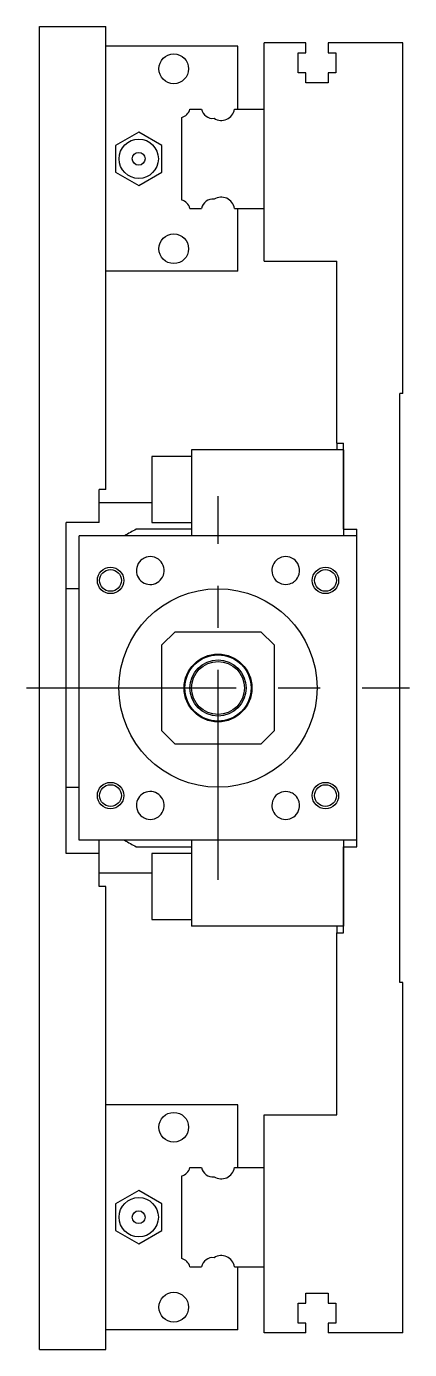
# Model space of a CAD drawing. Extents: x -8 to 770, y -272 to 102.
# Drawn here: x 712.5 to 770.5, y -100 to 100 of the extents above; entities that cross this region are included whole.
import ezdxf

# ---------------------------------------------------------------- set-up
doc = ezdxf.new("R2010")
doc.units = 0
doc.linetypes.add('CENTER', pattern=[50.8, 31.75, -6.35, 6.35, -6.35])
doc.layers.get('0').update_dxf_attribs({"linetype": 'CONTINUOUS'})
doc.layers.add('CENTER', color=1, linetype='CENTER')

msp = doc.modelspace()

# ---------------------------------------------------------------- linework, layer by layer
at = {"color": 7, "linetype": 'CONTINUOUS'}
for p, q in [((714.45, -100), (714.45, 100)), ((714.45, 100), (724.45, 100)), ((724.45, 30), (724.45, 100)), ((744.45, 97), (724.45, 97)), ((744.45, 87.5), (744.45, 97)), ((748.45, 87.5), (748.45, 97.5)), ((754.75, 97.5), (748.45, 97.5)), ((754.75, 96), (754.75, 97.5)), ((758.15, 97.5), (758.15, 96)), ((769.45, 97.5), (758.15, 97.5)), ((769.45, 44.5), (769.45, 97.5)), ((753.6, 96), (754.75, 96)), ((753.6, 93), (753.6, 96)), ((758.15, 96), (759.3, 96)), ((759.3, 96), (759.3, 93)), ((754.75, 93), (753.6, 93)), ((754.75, 91.5), (754.75, 93)), ((758.15, 93), (758.15, 91.5)), ((759.3, 93), (758.15, 93)), ((758.15, 91.5), (754.75, 91.5)), ((735.95, 73.752272), (735.95, 86.247728)), ((737.202272, 87.5), (738.97668, 87.5)), ((743.927372, 87.5), (748.45, 87.5)), ((748.45, 72.5), (748.45, 87.5)), ((748.45, 72.5), (748.45, 87.5)), ((729.44996, 84.041452), (725.94996, 82.020726)), ((732.949959, 82.020726), (729.44996, 84.041452)), ((725.94996, 82.020726), (725.949959, 77.979274)), ((732.949959, 77.979274), (732.949959, 82.020726)), ((725.949959, 77.979274), (729.44996, 75.958548)), ((729.44996, 75.958548), (732.949959, 77.979274)), ((737.202272, 72.5), (738.97668, 72.5)), ((743.927372, 72.5), (748.45, 72.5)), ((744.45, 63), (744.45, 72.5)), ((748.45, 64.5), (748.45, 72.5)), ((748.45, 64.5), (759.45, 64.5)), ((759.45, 37), (759.45, 64.5)), ((744.45, 63), (724.45, 63)), ((769.45, 44.5), (768.95, 44.5)), ((768.95, -44.5), (768.95, 44.5)), ((759.45, 37), (760.45, 37)), ((759.45, 37), (759.45, 36)), ((760.45, 36), (760.45, 37)), ((731.45, 35), (731.45, 30)), ((737.45, 35), (731.45, 35)), ((760.45, 36), (737.45, 36)), ((737.45, 36), (737.45, 23)), ((760.45, 36), (760.45, 24)), ((760.45, 24), (760.45, 36)), ((724.45, 30), (723.45, 30)), ((723.45, 25), (723.45, 30)), ((731.45, 30), (731.45, 25)), ((731.45, 28), (723.45, 28)), ((723.45, 25), (718.45, 25)), ((718.45, -25), (718.45, 25)), ((731.45, 25), (737.45, 25)), ((720.45, -23), (720.45, 23)), ((762.45, 23), (720.45, 23)), ((737.45, 24), (729.080684, 24)), ((760.45, 24), (760.45, 23)), ((760.45, 24), (762.45, 24)), ((762.45, 23), (762.45, 24)), ((762.45, -23), (762.45, 23)), ((720.45, 15), (718.45, 15)), ((734.95, 8.5), (732.95, 6.5)), ((734.95, 8.5), (747.95, 8.5)), ((749.95, 6.5), (747.95, 8.5)), ((732.95, -6.5), (732.95, 6.5)), ((749.95, 6.5), (749.95, -6.5)), ((732.95, -6.5), (734.95, -8.5)), ((747.95, -8.5), (749.95, -6.5)), ((747.95, -8.5), (734.95, -8.5)), ((718.45, -15), (720.45, -15)), ((762.45, -23), (720.45, -23)), ((723.45, -25), (723.45, -23)), ((737.45, -23), (737.45, -36)), ((760.45, -23), (760.45, -24)), ((762.45, -24), (762.45, -23)), ((723.45, -25), (718.45, -25)), ((723.45, -30), (723.45, -25)), ((729.080684, -24), (737.45, -24)), ((731.45, -25), (731.45, -30)), ((737.45, -25), (731.45, -25)), ((760.45, -24), (760.45, -36)), ((760.45, -36), (760.45, -24)), ((760.45, -24), (762.45, -24)), ((731.45, -28), (723.45, -28)), ((724.45, -30), (723.45, -30)), ((724.45, -100), (724.45, -30)), ((731.45, -30), (731.45, -35)), ((731.45, -35), (737.45, -35)), ((760.45, -36), (737.45, -36)), ((759.45, -36), (759.45, -37)), ((759.45, -64.5), (759.45, -37)), ((759.45, -37), (760.45, -37)), ((760.45, -37), (760.45, -36)), ((769.45, -44.5), (768.95, -44.5)), ((769.45, -97.5), (769.45, -44.5)), ((744.45, -63), (724.45, -63)), ((744.45, -72.5), (744.45, -63)), ((748.45, -72.5), (748.45, -64.5)), ((748.45, -64.5), (759.45, -64.5)), ((735.95, -86.247728), (735.95, -73.752272)), ((737.202272, -72.5), (738.97668, -72.5)), ((743.927372, -72.5), (748.45, -72.5)), ((748.45, -87.5), (748.45, -72.5)), ((748.45, -87.5), (748.45, -72.5)), ((729.44996, -75.958548), (725.94996, -77.979274)), ((732.949959, -77.979274), (729.44996, -75.958548)), ((725.94996, -77.979274), (725.949959, -82.020726)), ((732.949959, -82.020726), (732.949959, -77.979274)), ((725.949959, -82.020726), (729.44996, -84.041452)), ((729.44996, -84.041452), (732.949959, -82.020726)), ((737.202272, -87.5), (738.97668, -87.5)), ((743.927372, -87.5), (748.45, -87.5)), ((744.45, -97), (744.45, -87.5)), ((748.45, -97.5), (748.45, -87.5)), ((754.75, -91.5), (758.15, -91.5)), ((754.75, -93), (754.75, -91.5)), ((758.15, -91.5), (758.15, -93)), ((753.6, -93), (754.75, -93)), ((753.6, -96), (753.6, -93)), ((758.15, -93), (759.3, -93)), ((759.3, -93), (759.3, -96)), ((744.45, -97), (724.45, -97)), ((754.75, -97.5), (748.45, -97.5)), ((754.75, -96), (753.6, -96)), ((754.75, -97.5), (754.75, -96)), ((758.15, -96), (758.15, -97.5)), ((759.3, -96), (758.15, -96)), ((769.45, -97.5), (758.15, -97.5)), ((714.45, -100), (724.45, -100))]:
    msp.add_line(p, q, dxfattribs=at)
for centre, radius in [((734.749959, 93.6), 2.25), ((729.44996, 80), 2.97), ((729.44996, 80), 0.97), ((734.749959, 66.4), 2.25), ((725.186544, 16.263456), 1.65), ((757.713456, 16.263456), 1.65), ((741.45, 0), 15), ((741.45, 0), 5.125), ((741.45, 0), 5), ((741.45, 0), 4.25), ((741.45, 0), 4), ((725.186544, -16.263456), 1.65), ((757.713456, -16.263456), 1.65), ((734.749959, -66.4), 2.25), ((729.44996, -80), 2.97), ((729.44996, -80), 0.97), ((734.749959, -93.6), 2.25)]:
    msp.add_circle(centre, radius, dxfattribs=at)
at = {"color": 3, "linetype": 'CONTINUOUS'}
for centre in [(725.186544, 16.263456), (757.713456, 16.263456), (725.186544, -16.263456), (757.713456, -16.263456)]:
    msp.add_circle(centre, 2, dxfattribs=at)
at = {"color": 7, "linetype": 'CONTINUOUS'}
for centre, radius, start, end in [((735.55, 87.9), 1.7, 283.608961, 346.391039), ((740.65, 87.8), 1.7, 190.164249, 277.540197), ((741.95, 87.8), 2, 237.42103, 351.373073), ((741.95, 72.2), 2, 8.626927, 122.57897), ((735.55, 72.1), 1.7, 13.608961, 76.391039), ((740.65, 72.2), 1.7, 82.459803, 169.835751), ((741.45, 0), 27, 117.266044, 121.586338), ((731.2, 17.75352), 2.1, 167.75279, 180), ((731.2, 17.75352), 2.1, 180, 12.24721), ((731.2, 17.75352), 2.1, 132.24721, 167.75279), ((731.2, 17.75352), 2.1, 110.924832, 132.24721), ((731.2, 17.75352), 2.1, 107.75279, 110.924832), ((731.2, 17.75352), 2.1, 72.24721, 107.75279), ((731.2, 17.75352), 2.1, 47.75279, 72.24721), ((731.2, 17.75352), 2.1, 12.24721, 47.75279), ((751.7, 17.75352), 2.1, 167.75279, 180), ((751.7, 17.75352), 2.1, 132.24721, 167.75279), ((751.7, 17.75352), 2.1, 107.75279, 132.24721), ((751.7, 17.75352), 2.1, 72.24721, 107.75279), ((751.7, 17.75352), 2.1, 47.75279, 72.24721), ((751.7, 17.75352), 2.1, 12.24721, 47.75279), ((751.7, 17.75352), 2.1, 347.75279, 12.24721), ((751.7, 17.75352), 2.1, 180, 252.24721), ((751.7, 17.75352), 2.1, 287.75279, 309.893783), ((751.7, 17.75352), 2.1, 309.893783, 312.24721), ((751.7, 17.75352), 2.1, 312.24721, 345.563947), ((751.7, 17.75352), 2.1, 345.563947, 347.75279), ((751.7, 17.75352), 2.1, 252.24721, 287.75279), ((731.2, -17.75352), 2.1, 347.75279, 180), ((751.7, -17.75352), 2.1, 107.75279, 180), ((751.7, -17.75352), 2.1, 72.24721, 107.75279), ((751.7, -17.75352), 2.1, 50.106217, 72.24721), ((731.2, -17.75352), 2.1, 180, 192.24721), ((751.7, -17.75352), 2.1, 180, 192.24721), ((751.7, -17.75352), 2.1, 47.75279, 50.106217), ((751.7, -17.75352), 2.1, 14.436053, 47.75279), ((751.7, -17.75352), 2.1, 12.24721, 14.436053), ((751.7, -17.75352), 2.1, 347.75279, 12.24721), ((731.2, -17.75352), 2.1, 192.24721, 227.75279), ((731.2, -17.75352), 2.1, 227.75279, 249.075168), ((731.2, -17.75352), 2.1, 249.075168, 252.24721), ((731.2, -17.75352), 2.1, 252.24721, 287.75279), ((731.2, -17.75352), 2.1, 287.75279, 312.24721), ((731.2, -17.75352), 2.1, 312.24721, 347.75279), ((751.7, -17.75352), 2.1, 192.24721, 227.75279), ((751.7, -17.75352), 2.1, 227.75279, 252.24721), ((751.7, -17.75352), 2.1, 252.24721, 287.75279), ((751.7, -17.75352), 2.1, 287.75279, 312.24721), ((751.7, -17.75352), 2.1, 312.24721, 347.75279), ((741.45, 0), 27, 238.413662, 242.733956), ((735.55, -72.1), 1.7, 283.608961, 346.391039), ((740.65, -72.2), 1.7, 190.164249, 277.540197), ((741.95, -72.2), 2, 237.42103, 351.373073), ((741.95, -87.8), 2, 8.626927, 122.57897), ((735.55, -87.9), 1.7, 13.608961, 76.391039), ((740.65, -87.8), 1.7, 82.459803, 169.835751)]:
    msp.add_arc(centre, radius, start, end, dxfattribs=at)
at = {"layer": 'CENTER', "color": 1, "linetype": 'CENTER'}
for p, q in [((741.45, -29), (741.45, 29)), ((712.45, 0), (770.45, 0))]:
    msp.add_line(p, q, dxfattribs=at)

doc.saveas('drawing.dxf')
